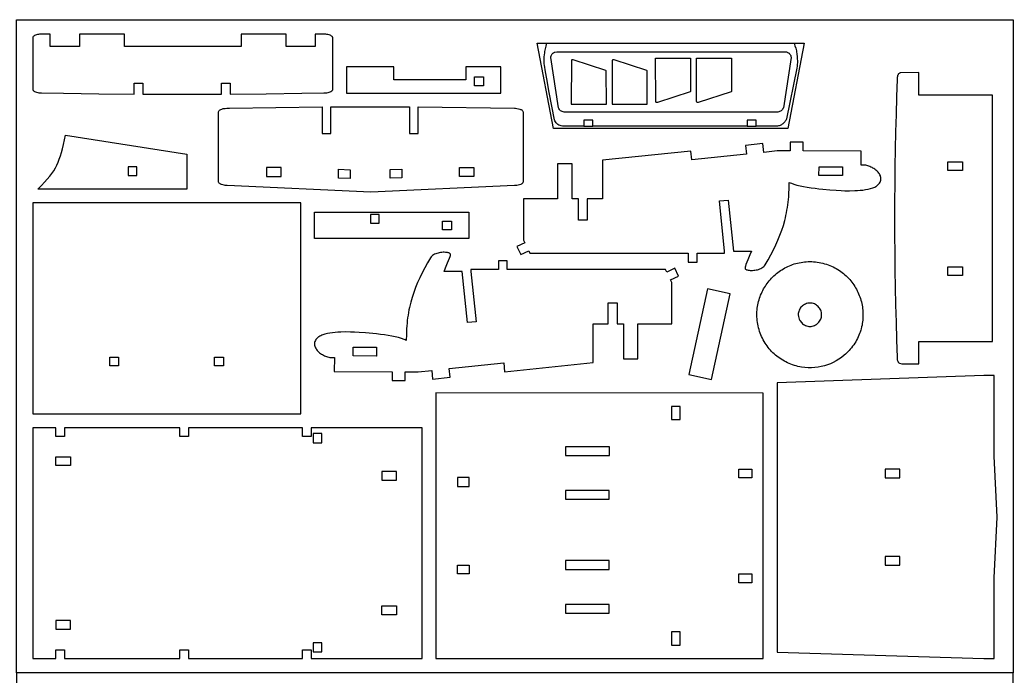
# Model space of a CAD drawing. Extents: x 592 to 1172, y 617 to 997.
# Drawn here: x 882.8 to 1171.8, y 806.5 to 997.5 of the extents above; entities that cross this region are included whole.
import ezdxf

# ---------------------------------------------------------------- set-up
doc = ezdxf.new("R2010")
doc.units = 0
doc.layers.add('Default Layer', color=1, linetype='CONTINUOUS')

msp = doc.modelspace()

# ---------------------------------------------------------------- linework, layer by layer
at = {"layer": 'Default Layer'}
for points in [[(881.84, 997.47), (1171.84, 997.47), (1171.84, 807.47), (881.84, 807.47), (881.84, 997.47)], [(918.58, 979), (918.58, 975.87), (924.29, 975.85), (930.01, 975.84), (941.44, 975.87), (941.44, 979), (943.99, 979), (943.99, 975.89), (954.44, 975.97), (964.89, 976.09), (971.29, 976.19), (971.85, 976.23), (972.16, 976.27), (972.47, 976.33), (972.78, 976.41), (973.07, 976.51), (973.33, 976.64), (973.56, 976.79), (973.66, 976.89), (973.76, 977.01), (973.82, 977.14), (973.85, 977.28), (973.85, 992.19), (973.84, 992.3), (973.8, 992.4), (973.75, 992.49), (973.68, 992.58), (973.51, 992.74), (973.29, 992.87), (973.06, 992.98), (972.82, 993.07), (972.4, 993.18), (972.13, 993.23), (971.85, 993.26), (971.3, 993.29), (968.75, 993.29), (968.75, 989.76), (960.25, 989.76), (960.25, 993.29), (947.2, 993.29), (947.2, 989.76), (913.2, 989.76), (913.2, 993.29), (900.14, 993.29), (900.14, 989.76), (891.64, 989.76), (891.64, 993.29), (889.07, 993.29), (888.51, 993.26), (888.21, 993.22), (887.9, 993.17), (887.6, 993.09), (887.32, 992.99), (887.06, 992.87), (886.83, 992.72), (886.7, 992.59), (886.6, 992.46), (886.54, 992.31), (886.52, 992.13), (886.53, 977.25), (886.56, 977.12), (886.62, 977.01), (886.7, 976.9), (886.8, 976.8), (886.92, 976.71), (887.05, 976.63), (887.35, 976.5), (887.68, 976.39), (888, 976.31), (888.29, 976.26), (888.53, 976.23), (889.07, 976.19), (895.51, 976.09), (905.77, 975.97), (916.03, 975.89), (916.03, 979), (918.58, 979)], [(1111.01, 990.67), (1106.26, 965.88), (1038.07, 965.88), (1033.3, 990.67), (1111.01, 990.67)], [(1038.36, 988.05), (1039.01, 988.17), (1105.51, 988.17), (1105.7, 988.15), (1105.88, 988.12), (1106.06, 988.07), (1106.22, 988), (1106.37, 987.92), (1106.51, 987.83), (1106.65, 987.73), (1106.76, 987.62), (1106.87, 987.5), (1106.96, 987.37), (1107.04, 987.23), (1107.11, 987.09), (1107.16, 986.94), (1107.19, 986.79), (1107.21, 986.63), (1107.21, 986.47), (1104.97, 971.91), (1104.87, 971.63), (1104.73, 971.39), (1104.56, 971.18), (1104.36, 971.01), (1104.14, 970.87), (1103.89, 970.76), (1103.61, 970.68), (1103.32, 970.65), (1041.2, 970.65), (1040.91, 970.68), (1040.63, 970.76), (1040.38, 970.87), (1040.16, 971.01), (1039.96, 971.18), (1039.79, 971.39), (1039.66, 971.63), (1039.56, 971.91), (1037.31, 986.47), (1037.32, 986.73), (1037.37, 986.97), (1037.46, 987.19), (1037.59, 987.4), (1037.74, 987.59), (1037.93, 987.77), (1038.13, 987.92), (1038.36, 988.05)], [(1043.81, 985.85), (1043.71, 985.88), (1043.62, 985.88), (1043.53, 985.87), (1043.46, 985.83), (1043.39, 985.79), (1043.34, 985.74), (1043.29, 985.63), (1043.27, 972.98), (1053.47, 972.98), (1053.42, 982.62), (1053.33, 982.74), (1043.81, 985.85)], [(1055.7, 985.85), (1055.6, 985.88), (1055.51, 985.88), (1055.42, 985.87), (1055.35, 985.83), (1055.29, 985.79), (1055.23, 985.74), (1055.18, 985.63), (1055.16, 972.98), (1065.36, 972.98), (1065.31, 982.62), (1065.22, 982.74), (1055.7, 985.85)], [(1068.34, 973.44), (1068.24, 973.42), (1068.15, 973.41), (1068.07, 973.43), (1067.99, 973.46), (1067.93, 973.5), (1067.88, 973.56), (1067.82, 973.67), (1067.8, 986.31), (1078, 986.31), (1077.95, 976.67), (1077.86, 976.55), (1068.34, 973.44)], [(1080.23, 973.44), (1080.13, 973.42), (1080.04, 973.41), (1079.96, 973.43), (1079.88, 973.46), (1079.82, 973.5), (1079.77, 973.56), (1079.71, 973.67), (1079.69, 986.31), (1089.89, 986.31), (1089.84, 976.67), (1089.75, 976.55), (1080.23, 973.44)], [(977.86, 983.81), (977.86, 976.16), (1022.73, 976.16), (1022.73, 983.81), (1012.58, 983.81), (1012.58, 979.99), (991.58, 979.99), (991.58, 983.81), (977.86, 983.81)], [(1015.13, 980.87), (1017.7, 980.87), (1017.7, 978.3), (1015.13, 978.3), (1015.13, 980.87)], [(1144.37, 975.6), (1144.37, 982.11), (1139.12, 982.07), (1138.93, 982.01), (1138.77, 981.93), (1138.63, 981.85), (1138.51, 981.75), (1138.42, 981.64), (1138.34, 981.52), (1138.27, 981.4), (1138.22, 981.27), (1138.16, 981), (1138.13, 980.72), (1138.11, 980.2), (1137.93, 975.07), (1137.77, 969.96), (1137.64, 964.88), (1137.53, 959.83), (1137.44, 954.79), (1137.38, 949.76), (1137.35, 944.74), (1137.34, 939.73), (1137.35, 934.71), (1137.38, 929.7), (1137.44, 924.67), (1137.53, 919.63), (1137.64, 914.57), (1137.77, 909.5), (1137.93, 904.39), (1138.11, 899.26), (1138.12, 898.79), (1138.14, 898.56), (1138.18, 898.33), (1138.26, 898.11), (1138.38, 897.9), (1138.56, 897.71), (1138.8, 897.54), (1139.47, 897.34), (1144.37, 897.34), (1144.37, 903.86), (1165.88, 903.86), (1165.88, 975.6), (1144.37, 975.6)], [(942.87, 949.25), (942.56, 949.28), (942.2, 949.33), (941.81, 949.42), (941.43, 949.54), (941.25, 949.62), (941.09, 949.7), (940.94, 949.81), (940.81, 949.92), (940.7, 950.05), (940.62, 950.2), (940.57, 950.36), (940.55, 950.53), (940.58, 970.74), (940.66, 970.92), (940.77, 971.07), (940.92, 971.2), (941.1, 971.32), (941.3, 971.42), (941.52, 971.5), (941.76, 971.57), (942, 971.63), (942.5, 971.71), (942.98, 971.75), (943.75, 971.78), (970.76, 972.14), (970.76, 964.41), (973.31, 964.41), (973.31, 972.16), (996.17, 972.16), (996.17, 964.41), (998.72, 964.41), (998.72, 972.16), (1026.73, 971.77), (1027.05, 971.75), (1027.43, 971.7), (1027.85, 971.62), (1028.27, 971.5), (1028.47, 971.43), (1028.66, 971.34), (1028.83, 971.25), (1028.98, 971.14), (1029.11, 971.02), (1029.2, 970.88), (1029.27, 970.73), (1029.29, 970.57), (1029.27, 950.29), (1029.2, 950.14), (1029.12, 950), (1029, 949.88), (1028.87, 949.78), (1028.71, 949.68), (1028.54, 949.6), (1028.17, 949.46), (1027.78, 949.37), (1027.4, 949.3), (1027.04, 949.26), (1026.74, 949.25), (984.93, 947.34), (943.1, 949.25), (942.87, 949.25)], [(1049.5, 968.24), (1046.95, 968.24), (1046.95, 966.52), (1049.5, 966.52), (1049.5, 968.24)], [(1097.04, 968.24), (1094.49, 968.24), (1094.49, 966.54), (1097.04, 966.54), (1097.04, 968.24)], [(896.1, 963.9), (931.37, 958.41), (931.37, 948.21), (887.99, 948.21), (889.04, 949.24), (889.96, 950.2), (890.78, 951.09), (891.49, 951.95), (892.11, 952.77), (892.66, 953.57), (893.14, 954.38), (893.56, 955.2), (893.93, 956.04), (894.27, 956.93), (894.57, 957.87), (894.87, 958.88), (895.16, 959.97), (895.45, 961.16), (896.1, 963.9)], [(1028.56, 929.19), (1030.86, 930.29), (1031.21, 929.55), (1077.32, 929.55), (1077.32, 927), (1079.87, 927), (1079.87, 929.55), (1087.86, 929.55), (1087.86, 930.18), (1087.88, 930.18), (1086.35, 944.77), (1088.89, 945.03), (1090.42, 930.18), (1095.68, 930.18), (1095.25, 929.11), (1094.65, 927.65), (1094.1, 926.28), (1093.92, 925.78), (1093.83, 925.47), (1093.82, 925.28), (1093.85, 925.13), (1093.9, 925), (1093.99, 924.9), (1094.11, 924.82), (1094.27, 924.75), (1094.46, 924.69), (1094.69, 924.65), (1094.98, 924.6), (1095.3, 924.57), (1095.64, 924.56), (1095.98, 924.56), (1096.34, 924.59), (1096.7, 924.63), (1097.06, 924.69), (1097.42, 924.77), (1097.76, 924.87), (1098.1, 924.99), (1098.42, 925.13), (1098.72, 925.3), (1099, 925.48), (1099.25, 925.69), (1099.47, 925.93), (1099.65, 926.19), (1100.51, 927.67), (1101.32, 929.12), (1102.07, 930.56), (1102.76, 931.98), (1103.4, 933.4), (1103.98, 934.81), (1104.5, 936.23), (1104.97, 937.67), (1105.38, 939.11), (1105.56, 939.84), (1105.73, 940.58), (1105.89, 941.33), (1106.03, 942.08), (1106.16, 942.84), (1106.27, 943.61), (1106.37, 944.39), (1106.46, 945.18), (1106.53, 945.98), (1106.58, 946.8), (1106.65, 948.46), (1106.67, 950.19), (1106.97, 950.04), (1107.3, 949.91), (1108.06, 949.64), (1108.92, 949.4), (1109.86, 949.17), (1110.88, 948.97), (1111.95, 948.78), (1113.06, 948.61), (1114.19, 948.45), (1115.31, 948.31), (1116.42, 948.19), (1118.52, 948), (1120.35, 947.87), (1121.76, 947.79), (1122.88, 947.76), (1124.24, 947.74), (1125.76, 947.78), (1126.55, 947.82), (1127.35, 947.88), (1128.14, 947.96), (1128.91, 948.07), (1129.65, 948.21), (1130.35, 948.38), (1130.99, 948.58), (1131.29, 948.7), (1131.57, 948.83), (1131.84, 948.96), (1132.08, 949.11), (1132.3, 949.27), (1132.5, 949.44), (1132.76, 949.71), (1132.97, 949.97), (1133.13, 950.25), (1133.25, 950.52), (1133.33, 950.79), (1133.38, 951.06), (1133.38, 951.33), (1133.35, 951.6), (1133.29, 951.87), (1133.2, 952.13), (1133.08, 952.39), (1132.94, 952.64), (1132.77, 952.88), (1132.58, 953.12), (1132.36, 953.35), (1132.13, 953.57), (1131.88, 953.78), (1131.62, 953.98), (1131.35, 954.17), (1131.06, 954.34), (1130.77, 954.5), (1130.47, 954.65), (1130.17, 954.78), (1129.86, 954.9), (1129.56, 955), (1129.26, 955.08), (1128.96, 955.15), (1128.66, 955.19), (1128.38, 955.21), (1128.1, 955.22), (1127.84, 955.2), (1127.59, 955.15), (1127.62, 959.23), (1110.78, 959.33), (1110.78, 961.87), (1106.98, 961.87), (1106.98, 959.32), (1103.17, 959.32), (1099.27, 958.92), (1099.01, 961.46), (1093.94, 960.93), (1094.2, 958.4), (1078.33, 956.76), (1078.06, 959.29), (1052.3, 956.63), (1052.3, 945.38), (1047.9, 945.38), (1047.9, 939.23), (1045.35, 939.23), (1045.35, 945.38), (1043.5, 945.38), (1043.5, 955.58), (1039.25, 955.58), (1039.25, 945.38), (1029.4, 945.38), (1029.4, 933.33), (1029.76, 932.59), (1027.46, 931.49), (1028.56, 929.19)], [(914.27, 952.17), (916.82, 952.17), (916.82, 954.72), (914.27, 954.72), (914.27, 952.17)], [(958.85, 951.92), (958.85, 954.47), (954.6, 954.47), (954.6, 951.92), (958.85, 951.92)], [(978.88, 951.29), (975.48, 951.44), (975.48, 953.99), (978.88, 953.84), (978.88, 951.29)], [(993.98, 951.51), (990.59, 951.36), (990.59, 953.91), (993.98, 954.06), (993.98, 951.51)], [(1010.69, 954.47), (1014.94, 954.47), (1014.94, 951.92), (1010.69, 951.92), (1010.69, 954.47)], [(1115.41, 954.74), (1122.16, 954.69), (1122.14, 952.14), (1115.34, 952.19), (1115.36, 954.74), (1115.41, 954.74)], [(1152.83, 956.14), (1157.08, 956.14), (1157.08, 953.59), (1152.83, 953.59), (1152.83, 956.14)], [(964.53, 882.8), (964.53, 944.21), (886.52, 944.21), (886.52, 882.8), (964.53, 882.8)], [(1013.4, 941.49), (1013.4, 933.84), (968.53, 933.84), (968.53, 941.49), (1013.4, 941.49)], [(987.38, 938.3), (987.38, 940.85), (984.83, 940.85), (984.83, 938.3), (987.38, 938.3)], [(1005.82, 936.39), (1005.82, 938.94), (1008.37, 938.94), (1008.37, 936.39), (1005.82, 936.39)], [(1073.35, 925.2), (1071.06, 924.1), (1070.7, 924.84), (1024.59, 924.84), (1024.59, 927.39), (1022.04, 927.39), (1022.04, 924.84), (1014.06, 924.84), (1014.06, 924.21), (1014.03, 924.21), (1015.57, 909.63), (1013.03, 909.36), (1011.49, 924.21), (1006.24, 924.21), (1006.66, 925.28), (1007.27, 926.74), (1007.82, 928.11), (1008, 928.62), (1008.08, 928.92), (1008.09, 929.11), (1008.07, 929.27), (1008.02, 929.4), (1007.93, 929.5), (1007.81, 929.58), (1007.65, 929.65), (1007.46, 929.7), (1007.23, 929.75), (1006.93, 929.8), (1006.61, 929.82), (1006.28, 929.84), (1005.93, 929.83), (1005.58, 929.81), (1005.22, 929.77), (1004.86, 929.71), (1004.5, 929.63), (1004.15, 929.53), (1003.81, 929.41), (1003.49, 929.26), (1003.19, 929.1), (1002.91, 928.91), (1002.66, 928.7), (1002.45, 928.47), (1002.27, 928.21), (1001.4, 926.73), (1000.6, 925.27), (999.84, 923.84), (999.15, 922.41), (998.51, 921), (997.93, 919.58), (997.41, 918.16), (996.94, 916.73), (996.53, 915.28), (996.35, 914.55), (996.18, 913.81), (996.03, 913.07), (995.88, 912.32), (995.76, 911.56), (995.64, 910.79), (995.54, 910.01), (995.46, 909.22), (995.39, 908.41), (995.33, 907.6), (995.26, 905.93), (995.25, 904.21), (994.95, 904.35), (994.61, 904.49), (993.86, 904.75), (993, 905), (992.05, 905.22), (991.03, 905.43), (989.96, 905.62), (988.86, 905.79), (987.73, 905.94), (986.6, 906.08), (985.49, 906.2), (983.39, 906.4), (981.57, 906.53), (980.16, 906.6), (979.04, 906.64), (977.68, 906.65), (976.15, 906.62), (975.36, 906.58), (974.57, 906.52), (973.78, 906.44), (973.01, 906.33), (972.27, 906.19), (971.57, 906.02), (970.92, 905.81), (970.62, 905.69), (970.34, 905.57), (970.08, 905.43), (969.83, 905.28), (969.61, 905.13), (969.42, 904.96), (969.16, 904.69), (968.95, 904.42), (968.79, 904.15), (968.66, 903.88), (968.58, 903.6), (968.54, 903.33), (968.53, 903.06), (968.56, 902.79), (968.62, 902.53), (968.71, 902.26), (968.83, 902.01), (968.98, 901.76), (969.15, 901.51), (969.34, 901.27), (969.55, 901.04), (969.78, 900.82), (970.03, 900.61), (970.29, 900.42), (970.57, 900.23), (970.85, 900.05), (971.14, 899.89), (971.44, 899.74), (971.75, 899.61), (972.05, 899.49), (972.36, 899.39), (972.66, 899.31), (972.96, 899.25), (973.25, 899.21), (973.54, 899.18), (973.81, 899.18), (974.07, 899.2), (974.32, 899.24), (974.3, 895.16), (991.14, 895.07), (991.14, 892.52), (994.94, 892.52), (994.94, 895.07), (998.74, 895.07), (1002.64, 895.47), (1002.91, 892.94), (1007.98, 893.46), (1007.72, 896), (1023.59, 897.64), (1023.85, 895.1), (1049.62, 897.76), (1049.62, 909.02), (1054.02, 909.02), (1054.02, 915.16), (1056.57, 915.16), (1056.57, 909.02), (1058.42, 909.02), (1058.42, 898.82), (1062.67, 898.82), (1062.67, 909.02), (1072.51, 909.02), (1072.51, 921.06), (1072.16, 921.8), (1074.46, 922.9), (1073.35, 925.2)], [(1110.27, 896.43), (1109.73, 896.53), (1109.2, 896.65), (1108.68, 896.79), (1108.17, 896.94), (1107.66, 897.11), (1107.16, 897.29), (1106.68, 897.49), (1106.19, 897.7), (1105.72, 897.93), (1105.26, 898.17), (1104.81, 898.43), (1104.36, 898.7), (1103.93, 898.99), (1103.51, 899.29), (1103.1, 899.6), (1102.7, 899.93), (1102.31, 900.27), (1101.93, 900.62), (1101.57, 900.99), (1101.21, 901.36), (1100.87, 901.75), (1100.55, 902.16), (1100.23, 902.57), (1099.93, 903), (1099.65, 903.44), (1099.38, 903.89), (1099.12, 904.35), (1098.88, 904.82), (1098.65, 905.3), (1098.44, 905.79), (1098.24, 906.3), (1098.06, 906.81), (1097.9, 907.34), (1097.75, 907.87), (1097.62, 908.39), (1097.52, 908.92), (1097.43, 909.44), (1097.36, 909.97), (1097.31, 910.49), (1097.28, 911.01), (1097.26, 911.52), (1097.26, 912.03), (1097.28, 912.54), (1097.32, 913.05), (1097.38, 913.55), (1097.45, 914.05), (1097.53, 914.54), (1097.63, 915.03), (1097.75, 915.51), (1097.89, 915.99), (1098.03, 916.47), (1098.2, 916.93), (1098.37, 917.39), (1098.57, 917.84), (1098.77, 918.29), (1098.99, 918.73), (1099.23, 919.16), (1099.47, 919.58), (1099.73, 920), (1100, 920.41), (1100.29, 920.8), (1100.58, 921.19), (1100.89, 921.57), (1101.21, 921.94), (1101.54, 922.3), (1101.89, 922.65), (1102.24, 922.99), (1102.6, 923.32), (1102.98, 923.63), (1103.36, 923.94), (1103.75, 924.23), (1104.15, 924.51), (1104.57, 924.78), (1104.99, 925.03), (1105.42, 925.28), (1105.85, 925.51), (1106.3, 925.72), (1106.75, 925.92), (1107.21, 926.11), (1107.68, 926.28), (1108.15, 926.44), (1108.64, 926.58), (1109.12, 926.7), (1109.62, 926.81), (1110.12, 926.91), (1110.62, 926.98), (1111.13, 927.04), (1111.65, 927.09), (1112.17, 927.11), (1112.69, 927.12), (1113.22, 927.11), (1113.75, 927.08), (1114.29, 927.03), (1114.83, 926.97), (1115.37, 926.88), (1115.92, 926.77), (1116.46, 926.65), (1116.99, 926.51), (1117.51, 926.35), (1118.02, 926.18), (1118.51, 925.99), (1119, 925.79), (1119.48, 925.57), (1119.94, 925.33), (1120.39, 925.08), (1120.84, 924.82), (1121.27, 924.55), (1121.68, 924.26), (1122.09, 923.96), (1122.49, 923.65), (1122.87, 923.32), (1123.24, 922.99), (1123.6, 922.64), (1123.94, 922.28), (1124.28, 921.91), (1124.6, 921.54), (1124.9, 921.15), (1125.2, 920.75), (1125.48, 920.35), (1125.75, 919.93), (1126, 919.51), (1126.24, 919.09), (1126.47, 918.65), (1126.68, 918.21), (1126.88, 917.76), (1127.07, 917.31), (1127.24, 916.85), (1127.4, 916.38), (1127.54, 915.91), (1127.67, 915.44), (1127.78, 914.96), (1127.88, 914.48), (1127.96, 914), (1128.03, 913.51), (1128.09, 913.02), (1128.12, 912.53), (1128.15, 912.04), (1128.15, 911.55), (1128.14, 911.05), (1128.12, 910.56), (1128.08, 910.07), (1128.02, 909.57), (1127.95, 909.08), (1127.86, 908.59), (1127.75, 908.1), (1127.63, 907.61), (1127.49, 907.13), (1127.33, 906.64), (1127.16, 906.16), (1126.97, 905.69), (1126.76, 905.22), (1126.53, 904.75), (1126.29, 904.29), (1126.03, 903.83), (1125.75, 903.38), (1125.45, 902.94), (1125.13, 902.5), (1124.8, 902.07), (1124.45, 901.64), (1124.08, 901.23), (1123.74, 900.87), (1123.39, 900.52), (1123.04, 900.19), (1122.67, 899.87), (1121.92, 899.27), (1121.15, 898.73), (1120.34, 898.24), (1119.51, 897.8), (1118.66, 897.42), (1117.79, 897.09), (1116.9, 896.81), (1115.99, 896.59), (1115.07, 896.43), (1114.13, 896.32), (1113.18, 896.26), (1112.22, 896.26), (1111.25, 896.32), (1110.27, 896.43)], [(1157.08, 923.07), (1152.83, 923.07), (1152.83, 925.62), (1157.08, 925.62), (1157.08, 923.07)], [(1084.1, 892.82), (1089.54, 917.73), (1082.9, 919.18), (1077.46, 894.27), (1084.1, 892.82)], [(1109.77, 909.97), (1110.31, 909.27), (1110.55, 909.06), (1110.82, 908.87), (1111.11, 908.7), (1111.42, 908.55), (1111.75, 908.43), (1112.08, 908.35), (1112.4, 908.29), (1112.72, 908.27), (1113.06, 908.29), (1113.39, 908.34), (1113.71, 908.43), (1114.02, 908.54), (1114.32, 908.69), (1114.6, 908.86), (1114.86, 909.06), (1115.11, 909.28), (1115.33, 909.52), (1115.53, 909.79), (1115.7, 910.07), (1115.84, 910.36), (1115.96, 910.67), (1116.05, 911), (1116.1, 911.33), (1116.12, 911.67), (1116.1, 912.01), (1116.05, 912.35), (1115.96, 912.67), (1115.84, 912.98), (1115.7, 913.28), (1115.53, 913.56), (1115.33, 913.82), (1115.11, 914.06), (1114.86, 914.28), (1114.6, 914.48), (1114.32, 914.65), (1114.02, 914.8), (1113.71, 914.92), (1113.39, 915), (1113.06, 915.05), (1112.72, 915.07), (1112.4, 915.05), (1112.08, 915), (1111.75, 914.91), (1111.42, 914.79), (1111.11, 914.64), (1110.82, 914.47), (1110.55, 914.28), (1110.31, 914.08), (1110.1, 913.84), (1109.91, 913.57), (1109.74, 913.28), (1109.6, 912.96), (1109.48, 912.64), (1109.39, 912.31), (1109.33, 911.98), (1109.32, 911.67), (1109.37, 911.15), (1109.45, 910.77), (1109.59, 910.42), (1109.77, 909.97)], [(986.5, 899.65), (979.76, 899.7), (979.77, 902.25), (986.57, 902.2), (986.55, 899.65), (986.5, 899.65)], [(908.95, 899.32), (911.5, 899.32), (911.5, 896.77), (908.95, 896.77), (908.95, 899.32)], [(939.46, 896.77), (939.46, 899.32), (942.01, 899.32), (942.01, 896.77), (939.46, 896.77)], [(1103.14, 813.47), (1163.28, 811.64), (1166.31, 811.64), (1166.31, 835.08), (1167.16, 852.79), (1166.31, 870.5), (1166.31, 893.94), (1163.28, 893.94), (1103.14, 891.9), (1103.14, 813.47)], [(1099.13, 811.64), (1099.13, 888.8), (1003.89, 888.91), (1003.89, 811.64), (1099.13, 811.64)], [(1072.43, 881.17), (1074.98, 881.17), (1074.98, 884.99), (1072.43, 884.99), (1072.43, 881.17)], [(999.88, 811.64), (999.88, 878.79), (967.56, 878.8), (967.56, 876.25), (965.01, 876.25), (965.01, 878.8), (931.88, 878.8), (931.88, 876.25), (929.33, 876.25), (929.33, 878.8), (895.78, 878.8), (895.78, 876.25), (893.23, 876.25), (893.23, 878.8), (886.52, 878.8), (886.52, 811.64), (893.23, 811.64), (893.23, 814.19), (895.78, 814.19), (895.78, 811.64), (929.33, 811.64), (929.33, 814.19), (931.88, 814.19), (931.88, 811.64), (965.01, 811.64), (965.01, 814.19), (967.56, 814.19), (967.56, 811.64), (999.88, 811.64)], [(968.15, 874.41), (970.7, 874.41), (970.7, 877.09), (968.13, 877.09), (968.15, 874.41)], [(1041.6, 870.72), (1054.35, 870.72), (1054.35, 873.27), (1041.6, 873.27), (1041.6, 870.72)], [(897.5, 870.3), (897.5, 867.75), (893.25, 867.75), (893.25, 870.3), (897.5, 870.3)], [(992.35, 866.05), (988.1, 866.05), (988.1, 863.5), (992.35, 863.5), (992.35, 866.05)], [(1013.52, 864.26), (1010.12, 864.26), (1010.12, 861.71), (1013.52, 861.71), (1013.52, 864.26)], [(1095.82, 864.2), (1092.02, 864.2), (1092.02, 866.75), (1095.82, 866.75), (1095.82, 864.2)], [(1138.89, 866.77), (1134.64, 866.77), (1134.64, 864.22), (1138.89, 864.22), (1138.89, 866.77)], [(1041.6, 860.52), (1041.6, 857.97), (1054.32, 857.97), (1054.32, 860.52), (1041.6, 860.52)], [(1134.64, 838.81), (1138.89, 838.81), (1138.89, 841.36), (1134.64, 841.36), (1134.64, 838.81)], [(1013.52, 838.84), (1013.52, 836.29), (1010.12, 836.29), (1010.12, 838.84), (1013.52, 838.84)], [(1054.32, 840.12), (1041.6, 840.12), (1041.6, 837.57), (1054.32, 837.57), (1054.32, 840.12)], [(1095.82, 833.69), (1092.02, 833.69), (1092.02, 836.24), (1095.82, 836.24), (1095.82, 833.69)], [(988.1, 826.94), (992.35, 826.94), (992.35, 824.39), (988.1, 824.39), (988.1, 826.94)], [(1054.32, 827.37), (1041.6, 827.37), (1041.6, 824.82), (1054.32, 824.82), (1054.32, 827.37)], [(893.25, 822.69), (893.25, 820.14), (897.5, 820.14), (897.5, 822.69), (893.25, 822.69)], [(1072.43, 815.55), (1074.98, 815.55), (1074.98, 819.38), (1072.43, 819.38), (1072.43, 815.55)], [(970.7, 816.2), (968.15, 816.2), (968.15, 813.6), (970.7, 813.6), (970.7, 816.2)], [(881.84, 617.47), (1171.84, 617.47), (1171.84, 807.47), (881.84, 807.47), (881.84, 617.47)]]:
    msp.add_lwpolyline(points, close=True, dxfattribs=at)
for points in [[(1046.95, 966.56), (1043.49, 966.54), (1041.47, 966.55), (1040.73, 966.58), (1040.32, 966.62), (1039.99, 966.71), (1039.68, 966.85), (1039.38, 967.03), (1039.11, 967.24), (1038.87, 967.49), (1038.67, 967.76), (1038.51, 968.06), (1038.39, 968.37), (1037.64, 972.35), (1036.87, 976.34), (1036.13, 980.33), (1035.78, 982.33), (1035.46, 984.33), (1035.41, 984.71), (1035.38, 985.1), (1035.36, 985.86), (1035.39, 986.63), (1035.46, 987.39), (1035.52, 987.81), (1035.59, 988.22), (1035.78, 989.04), (1035.99, 989.86), (1036.19, 990.67)], [(1108.15, 990.67), (1108.36, 989.93), (1108.57, 989.2), (1108.76, 988.45), (1108.83, 988.08), (1108.89, 987.7), (1108.99, 986.64), (1109.02, 986.1), (1109.05, 985.57), (1109.05, 985.03), (1109.03, 984.5), (1108.97, 983.97), (1108.89, 983.45), (1105.85, 968.66), (1105.76, 968.42), (1105.65, 968.19), (1105.52, 967.98), (1105.38, 967.78), (1105.22, 967.58), (1105.05, 967.41), (1104.87, 967.24), (1104.67, 967.1), (1104.46, 966.96), (1104.25, 966.85), (1104.02, 966.75), (1103.79, 966.66), (1103.55, 966.6), (1103.3, 966.55), (1103.05, 966.53), (1102.8, 966.52), (1101.47, 966.56), (1099.96, 966.57), (1097.04, 966.54)], [(1094.49, 966.54), (1049.5, 966.56)]]:
    msp.add_lwpolyline(points, dxfattribs=at)

doc.saveas('drawing.dxf')
